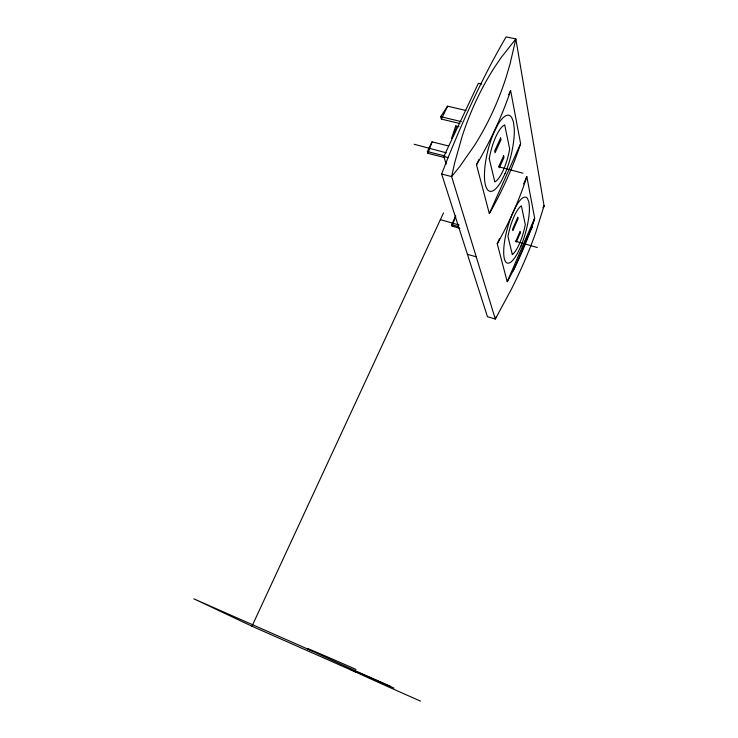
<?xml version="1.0" encoding="UTF-8"?>
<svg xmlns="http://www.w3.org/2000/svg" width="738" height="738" viewBox="0 0 738 738"><rect width="100%" height="100%" fill="white"/><g stroke="black" fill="none" stroke-linecap="round" stroke-linejoin="round"><path stroke-width="1.11" d="M495.927 316.962L495.318 319.056L487.449 316.667L441.647 174.002A366.961 95.027 -73.1 0 1 506.139 36.9L515.853 38.93L544.201 206.705M523.593 183.956L526.831 176.613L534.653 218.162L533.786 220.966A358.354 280.864 -32.1 0 1 508.759 278.982L507.218 281.731L497.246 243.761L499.561 238.512M526.831 176.613L525.899 179.565A381.398 291.372 -31.8 0 1 498.906 240.856L497.246 243.761M508.703 94.741L510.622 90.562L520.622 143.661L519.635 146.733A399.535 299.028 -31.7 0 1 491.074 210.542L489.322 213.577L476.508 164.777L478.907 159.546M510.622 90.562L509.543 93.818A428.492 310.154 -31.4 0 1 478.418 161.548L476.508 164.777M455.752 125.921L451.536 138.458L456.379 128.209L455.752 125.921L459.018 126.715M452.136 226.151L455.733 215.874L451.665 224.739L452.136 226.151L459.857 228.282M444.461 157.517L427.985 153.338L432.044 141.844L448.529 145.949M507.218 281.731L534.653 218.162M489.322 213.577L520.622 143.661M311.667 650.805L193.799 598.804L251.962 626.221L443.529 212.867M446.167 164.104L443.815 156.493L478.399 83.283L481.739 84.04M459.82 123.523L441.398 119.095L447.597 106.171L465.973 110.506M427.985 153.338L427.394 151.558L432.044 141.844M532.578 226.704L528.666 234.287A392.109 206.382 -46.5 0 0 524.921 241.861M542.974 207.682L544.044 205.773L535.908 232.064A228.319 81.687 -57.1 0 1 511.397 289.185L495.318 319.056L451.638 176.594L454.682 162.821L462.126 136.401A313.862 227.682 80.7 0 1 494.598 67.223L501.342 57.306L515.853 38.93L509.94 64.363L506.286 76.724A465.014 355.91 45.4 0 1 474.322 145.69L459.709 166.576L451.638 176.594L441.647 174.002M441.398 119.095L440.687 116.669L447.597 106.171M440.687 116.669L461.333 121.622M427.394 151.558L445.005 156.013M443.815 156.493L448.178 157.6M414.166 144.261L446.352 152.821M498.519 166.705L522.938 173.199M451.665 224.739L458.298 226.566M467.431 254.315L476.231 256.815M440.392 219.638L459.11 225.025M515.281 241.178L537.31 247.516M251.962 626.221L356.186 672.263M489.248 158.707L494.838 181.926A29.751 8.976 -75.9 0 0 509.681 148.993L504.709 124.916A29.751 8.976 -75.9 0 0 489.266 158.771M420.466 701.1A64.049 0.59 23.9 0 1 351.288 669.901A64.049 0.59 23.9 0 1 393.898 688.037M390.623 686.432A72.85 0.775 24 0 1 310.477 650.224A72.85 0.775 24 0 1 356.039 669.44M534.496 219.5A738.129 293.3 -83 0 1 513.233 270.994M520.364 232.765L516.342 242.027L516.046 240.708L520.078 231.437L520.364 232.765M517.781 217.295L512.596 229.14L512.919 230.514L518.085 218.688L517.781 217.295M503.62 155.847L498.999 166.068L499.386 167.747L503.989 157.554L503.62 155.847M500.613 137.941L494.654 151.013L495.06 152.775L501.001 139.74L500.613 137.941M521.019 245.874L517.827 252.682A34.206 9.336 -74.4 0 1 503.989 256.806A34.206 9.336 -74.4 0 1 512.32 213.937L515.705 206.861A34.206 9.336 -74.4 0 1 527.375 198.347L528.814 201.714L529.423 206.963A34.206 9.336 -74.4 0 1 521.019 245.874M505.013 173.651L501.36 181.078A39.188 11.826 -75.9 0 1 484.903 182.415A39.188 11.826 -75.9 0 1 494.008 132.305L497.919 124.565A39.188 11.826 -75.9 0 1 511.674 117.443L513.445 121.982L514.257 128.569A39.188 11.826 -75.9 0 1 505.013 173.651M512.32 254.555L507.956 236.455A25.968 7.085 -74.4 0 1 521.406 205.828L525.29 224.647A25.968 7.085 -74.4 0 1 512.32 254.555"/></g></svg>
